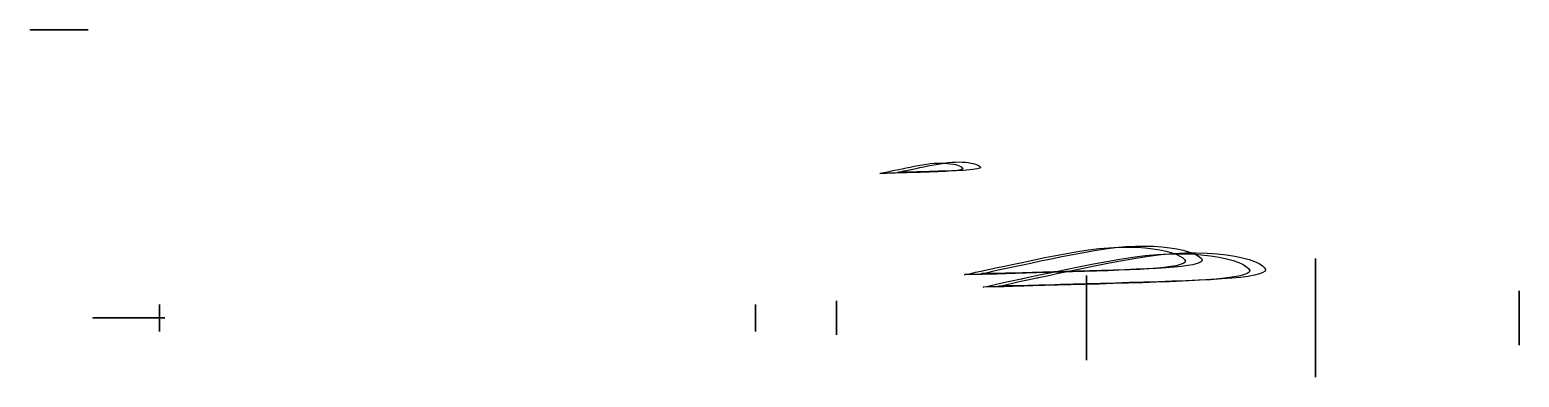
# Model space of a CAD drawing. Header units: inches. Extents: x 22 to 900, y -35 to 170.
import ezdxf

# ---------------------------------------------------------------- set-up
doc = ezdxf.new("R2010")
doc.units = ezdxf.units.IN
doc.header["$MEASUREMENT"] = 0
doc.layers.get('0').update_dxf_attribs({"true_color": 0xc2ced6})

msp = doc.modelspace()

# ---------------------------------------------------------------- linework, layer by layer
at = {"color": 50, "extrusion": (0, 1, -1.83697e-16), "elevation": 170}
msp.add_lwpolyline([(-22.14, -0.02), (-22.63, -0.09), (-24.06, -0.27), (-26.43, -0.54), (-29.68, -0.89), (-33.77, -1.29), (-38.62, -1.73), (-44.15, -2.21), (-50.27, -2.7), (-55.92, -3.13, -0.17722), (-55.92, 3.08), (-50.27, 2.66), (-44.15, 2.17), (-38.62, 1.69), (-33.77, 1.25), (-29.68, 0.84), (-26.43, 0.5), (-24.06, 0.22), (-22.63, 0.04)], format="xyb", dxfattribs=at)
at = {"color": 50, "extrusion": (0.012471, 0.000762756, -0.999922)}
for points, elevation in [([(-533.59, 85.87), (-533.75, 85.89), (-534.24, 85.99), (-535.02, 86.16), (-536.05, 86.4), (-537.32, 86.68), (-538.82, 87), (-540.54, 87.37), (-542.45, 87.77), (-544.52, 88.21), (-546.72, 88.67), (-549.02, 89.15), (-551.4, 89.64), (-553.81, 90.12), (-556.24, 90.58), (-558.64, 91), (-561, 91.36), (-563.3, 91.64), (-565.53, 91.85), (-567.68, 91.96), (-569.74, 91.98), (-571.7, 91.93), (-573.54, 91.8), (-575.25, 91.6), (-576.81, 91.36), (-578.2, 91.06), (-579.41, 90.73), (-580.42, 90.37), (-581.24, 89.99), (-581.85, 89.6), (-582.25, 89.22), (-582.43, 88.88), (-582.33, 88.6), (-581.94, 88.34), (-581.29, 88.09), (-580.39, 87.86), (-579.24, 87.65), (-577.84, 87.47), (-576.22, 87.31), (-574.38, 87.17), (-572.35, 87.04), (-570.15, 86.93), (-567.8, 86.83), (-565.33, 86.74), (-562.77, 86.66), (-560.14, 86.58), (-557.49, 86.5), (-554.84, 86.42), (-552.22, 86.35), (-549.67, 86.27), (-547.22, 86.2), (-544.89, 86.13), (-542.72, 86.06), (-540.74, 86), (-538.96, 85.95), (-537.41, 85.91), (-536.11, 85.9), (-535.05, 85.89), (-534.25, 85.89), (-533.76, 85.87), (-533.59, 85.87)], -831.41), ([(-582.84, 26.1), (-583.29, 26.17), (-584.59, 26.43), (-586.65, 26.89), (-589.4, 27.51), (-592.8, 28.27), (-596.81, 29.13), (-601.4, 30.1), (-606.48, 31.18), (-611.99, 32.35), (-617.86, 33.58), (-624.01, 34.86), (-630.34, 36.15), (-636.78, 37.43), (-643.24, 38.66), (-649.65, 39.78), (-655.94, 40.74), (-662.07, 41.51), (-668.03, 42.04), (-673.76, 42.35), (-679.26, 42.41), (-684.48, 42.26), (-689.4, 41.91), (-693.95, 41.4), (-698.11, 40.74), (-701.81, 39.96), (-705.03, 39.07), (-707.74, 38.11), (-709.92, 37.08), (-711.55, 36.04), (-712.61, 35.03), (-713.09, 34.13), (-712.84, 33.38), (-711.79, 32.69), (-710.06, 32.02), (-707.65, 31.41), (-704.58, 30.86), (-700.86, 30.37), (-696.53, 29.94), (-691.64, 29.56), (-686.22, 29.23), (-680.35, 28.94), (-674.08, 28.68), (-667.49, 28.44), (-660.65, 28.21), (-653.66, 28), (-646.58, 27.78), (-639.51, 27.58), (-632.53, 27.38), (-625.73, 27.18), (-619.19, 26.98), (-612.99, 26.79), (-607.21, 26.62), (-601.91, 26.46), (-597.17, 26.32), (-593.04, 26.22), (-589.56, 26.18), (-586.74, 26.17), (-584.63, 26.16), (-583.3, 26.12), (-582.84, 26.1)], -785.47)]:
    msp.add_lwpolyline(points, dxfattribs=dict(at, elevation=elevation))
at = {"color": 50}
for points, elevation in [([(533.65, 85.87), (533.82, 85.9), (534.3, 86), (535.08, 86.17), (536.11, 86.4), (537.38, 86.69), (538.89, 87.01), (540.6, 87.38), (542.51, 87.78), (544.58, 88.22), (546.78, 88.68), (549.08, 89.16), (551.46, 89.64), (553.87, 90.12), (556.3, 90.58), (558.7, 91), (561.06, 91.36), (563.36, 91.65), (565.59, 91.85), (567.74, 91.97), (569.8, 91.99), (571.76, 91.93), (573.6, 91.8), (575.31, 91.61), (576.87, 91.36), (578.26, 91.07), (579.47, 90.74), (580.48, 90.38), (581.3, 89.99), (581.91, 89.6), (582.31, 89.22), (582.49, 88.89), (582.4, 88.6), (582, 88.34), (581.36, 88.09), (580.45, 87.86), (579.3, 87.66), (577.9, 87.47), (576.28, 87.31), (574.45, 87.17), (572.42, 87.05), (570.21, 86.94), (567.86, 86.84), (565.39, 86.75), (562.83, 86.67), (560.2, 86.58), (557.55, 86.51), (554.9, 86.43), (552.28, 86.35), (549.73, 86.28), (547.28, 86.2), (544.95, 86.13), (542.78, 86.07), (540.8, 86.01), (539.02, 85.96), (537.47, 85.92), (536.17, 85.9), (535.11, 85.9), (534.32, 85.89), (533.82, 85.88), (533.65, 85.87)], -841.29), ([(582.91, 26.1), (583.35, 26.18), (584.65, 26.44), (586.72, 26.89), (589.47, 27.52), (592.86, 28.27), (596.87, 29.14), (601.46, 30.11), (606.54, 31.19), (612.06, 32.35), (617.92, 33.59), (624.07, 34.86), (630.4, 36.16), (636.84, 37.44), (643.3, 38.66), (649.71, 39.79), (656, 40.75), (662.14, 41.51), (668.09, 42.05), (673.83, 42.35), (679.32, 42.42), (684.54, 42.26), (689.46, 41.92), (694.01, 41.41), (698.17, 40.75), (701.87, 39.97), (705.09, 39.08), (707.8, 38.11), (709.98, 37.09), (711.61, 36.05), (712.67, 35.04), (713.16, 34.14), (712.9, 33.39), (711.85, 32.7), (710.12, 32.03), (707.71, 31.41), (704.64, 30.86), (700.92, 30.38), (696.6, 29.95), (691.7, 29.57), (686.29, 29.24), (680.41, 28.95), (674.14, 28.69), (667.55, 28.44), (660.72, 28.22), (653.72, 28), (646.64, 27.79), (639.57, 27.59), (632.59, 27.38), (625.79, 27.18), (619.25, 26.99), (613.05, 26.8), (607.27, 26.62), (601.97, 26.47), (597.23, 26.33), (593.1, 26.23), (589.62, 26.18), (586.8, 26.18), (584.69, 26.16), (583.36, 26.13), (582.91, 26.1)], -795.34)]:
    msp.add_lwpolyline(points, dxfattribs=dict(at, elevation=elevation))
at = {"color": 50, "extrusion": (0, 1, -1.83697e-16)}
msp.add_lwpolyline([(-59.02, 0), (-59.66, -0.09), (-61.58, -0.33), (-64.73, -0.69), (-69.07, -1.16), (-74.52, -1.69), (-80.99, -2.28), (-88.36, -2.92), (-96.52, -3.58), (-100.66, -3.89, -0.257844), (-100.66, 3.89), (-96.52, 3.58), (-88.36, 2.92), (-80.99, 2.28), (-74.52, 1.69), (-69.07, 1.15), (-64.73, 0.69), (-61.58, 0.33), (-59.66, 0.09), (-61.58, 0.33), (-64.73, 0.69), (-69.07, 1.15), (-74.52, 1.69), (-80.99, 2.28), (-88.36, 2.92), (-96.52, 3.58), (-100.66, 3.89)], format="xyb", dxfattribs=at)
at = {"color": 50}
for points in [[(584.51, 18.3, 749.08), (586.08, 18.61, 749.1), (588.57, 19.16, 749.13), (591.89, 19.91, 749.17), (595.99, 20.82, 749.22), (600.83, 21.87, 749.28), (606.36, 23.04, 749.35), (606.84, 23.14, 749.36), (607.38, 23.26, 749.36), (612.5, 24.34, 749.43), (619.15, 25.75, 749.51), (626.24, 27.24, 749.6), (633.65, 28.78, 749.7), (641.29, 30.34, 749.79), (649.06, 31.88, 749.89), (656.86, 33.36, 749.99), (664.59, 34.72, 750.09), (672.18, 35.88, 750.18), (679.59, 36.8, 750.28), (686.78, 37.45, 750.37), (693.7, 37.82, 750.45), (700.33, 37.89, 750.54), (706.63, 37.71, 750.61), (712.56, 37.29, 750.69), (718.06, 36.67, 750.76), (723.07, 35.88, 750.82), (727.54, 34.94, 750.87), (731.43, 33.87, 750.92), (734.7, 32.7, 750.96), (737.33, 31.47, 750.99), (739.29, 30.21, 751.02), (740.58, 28.99, 751.03), (741.16, 27.9, 751.04), (740.85, 27, 751.03), (739.59, 26.16, 751.02), (737.5, 25.35, 750.99), (734.6, 24.61, 750.95), (730.88, 23.95, 750.91), (726.4, 23.36, 750.85), (721.18, 22.84, 750.78), (715.27, 22.39, 750.71), (708.73, 21.99, 750.63), (701.64, 21.64, 750.54), (694.08, 21.32, 750.44), (686.13, 21.03, 750.35), (677.88, 20.76, 750.24), (669.43, 20.5, 750.14), (660.89, 20.24, 750.03), (652.36, 19.99, 749.92), (643.94, 19.75, 749.82), (635.73, 19.51, 749.72), (627.84, 19.27, 749.62), (620.35, 19.04, 749.52), (613.37, 18.83, 749.44), (608.09, 18.67, 749.37), (607.56, 18.66, 749.36), (606.99, 18.64, 749.36), (601.26, 18.48, 749.28), (596.28, 18.36, 749.22), (592.08, 18.3, 749.17), (588.68, 18.29, 749.13), (586.13, 18.28, 749.1), (584.53, 18.23, 749.08), (583.98, 18.2, 749.07)], [(593.87, 18.87, -751.59), (595.44, 19.18, -751.59), (597.93, 19.73, -751.59), (601.25, 20.49, -751.59), (605.35, 21.4, -751.59), (610.19, 22.44, -751.59), (615.72, 23.61, -751.59), (616.2, 23.72, -751.59), (616.74, 23.83, -751.59), (621.86, 24.92, -751.59), (628.51, 26.32, -751.59), (635.6, 27.81, -751.59), (643.01, 29.35, -751.59), (650.65, 30.91, -751.59), (658.43, 32.46, -751.59), (666.23, 33.93, -751.59), (673.96, 35.29, -751.59), (681.55, 36.45, -751.59), (688.96, 37.37, -751.59), (696.14, 38.02, -751.59), (703.07, 38.39, -751.59), (709.69, 38.47, -751.59), (716, 38.28, -751.59), (721.93, 37.86, -751.59), (727.43, 37.24, -751.59), (732.44, 36.45, -751.59), (736.91, 35.51, -751.59), (740.8, 34.44, -751.59), (744.07, 33.27, -751.59), (746.7, 32.04, -751.59), (748.66, 30.78, -751.59), (749.95, 29.56, -751.59), (750.53, 28.48, -751.59), (750.22, 27.57, -751.59), (748.96, 26.73, -751.59), (746.87, 25.92, -751.59), (743.97, 25.19, -751.59), (740.25, 24.52, -751.59), (735.77, 23.93, -751.59), (730.55, 23.41, -751.59), (724.64, 22.96, -751.59), (718.1, 22.56, -751.59), (711.01, 22.21, -751.59), (703.45, 21.89, -751.59), (695.49, 21.6, -751.59), (687.24, 21.33, -751.59), (678.8, 21.07, -751.59), (670.25, 20.81, -751.59), (661.72, 20.57, -751.59), (653.3, 20.32, -751.59), (645.09, 20.08, -751.59), (637.2, 19.84, -751.59), (629.72, 19.62, -751.59), (622.73, 19.41, -751.59), (617.45, 19.25, -751.59), (616.92, 19.23, -751.59), (616.34, 19.21, -751.59), (610.62, 19.05, -751.59), (605.64, 18.93, -751.59), (601.44, 18.87, -751.59), (598.04, 18.86, -751.59), (595.48, 18.85, -751.59), (593.88, 18.8, -751.59), (593.33, 18.77, -751.59)]]:
    msp.add_polyline3d(points, close=True, dxfattribs=at)
at = {"color": 50, "extrusion": (-1, 0, 6.12323e-17)}
for centre, radius in [((0, 0, -780), 35), ((0, 0, -645), 25), ((0, 0, -497.66), 10), ((0, 0, -900), 16), ((0, 0, -98.62), 8), ((0, 0, -449.96), 8)]:
    msp.add_circle(centre, radius, dxfattribs=at)

doc.saveas('drawing.dxf')
